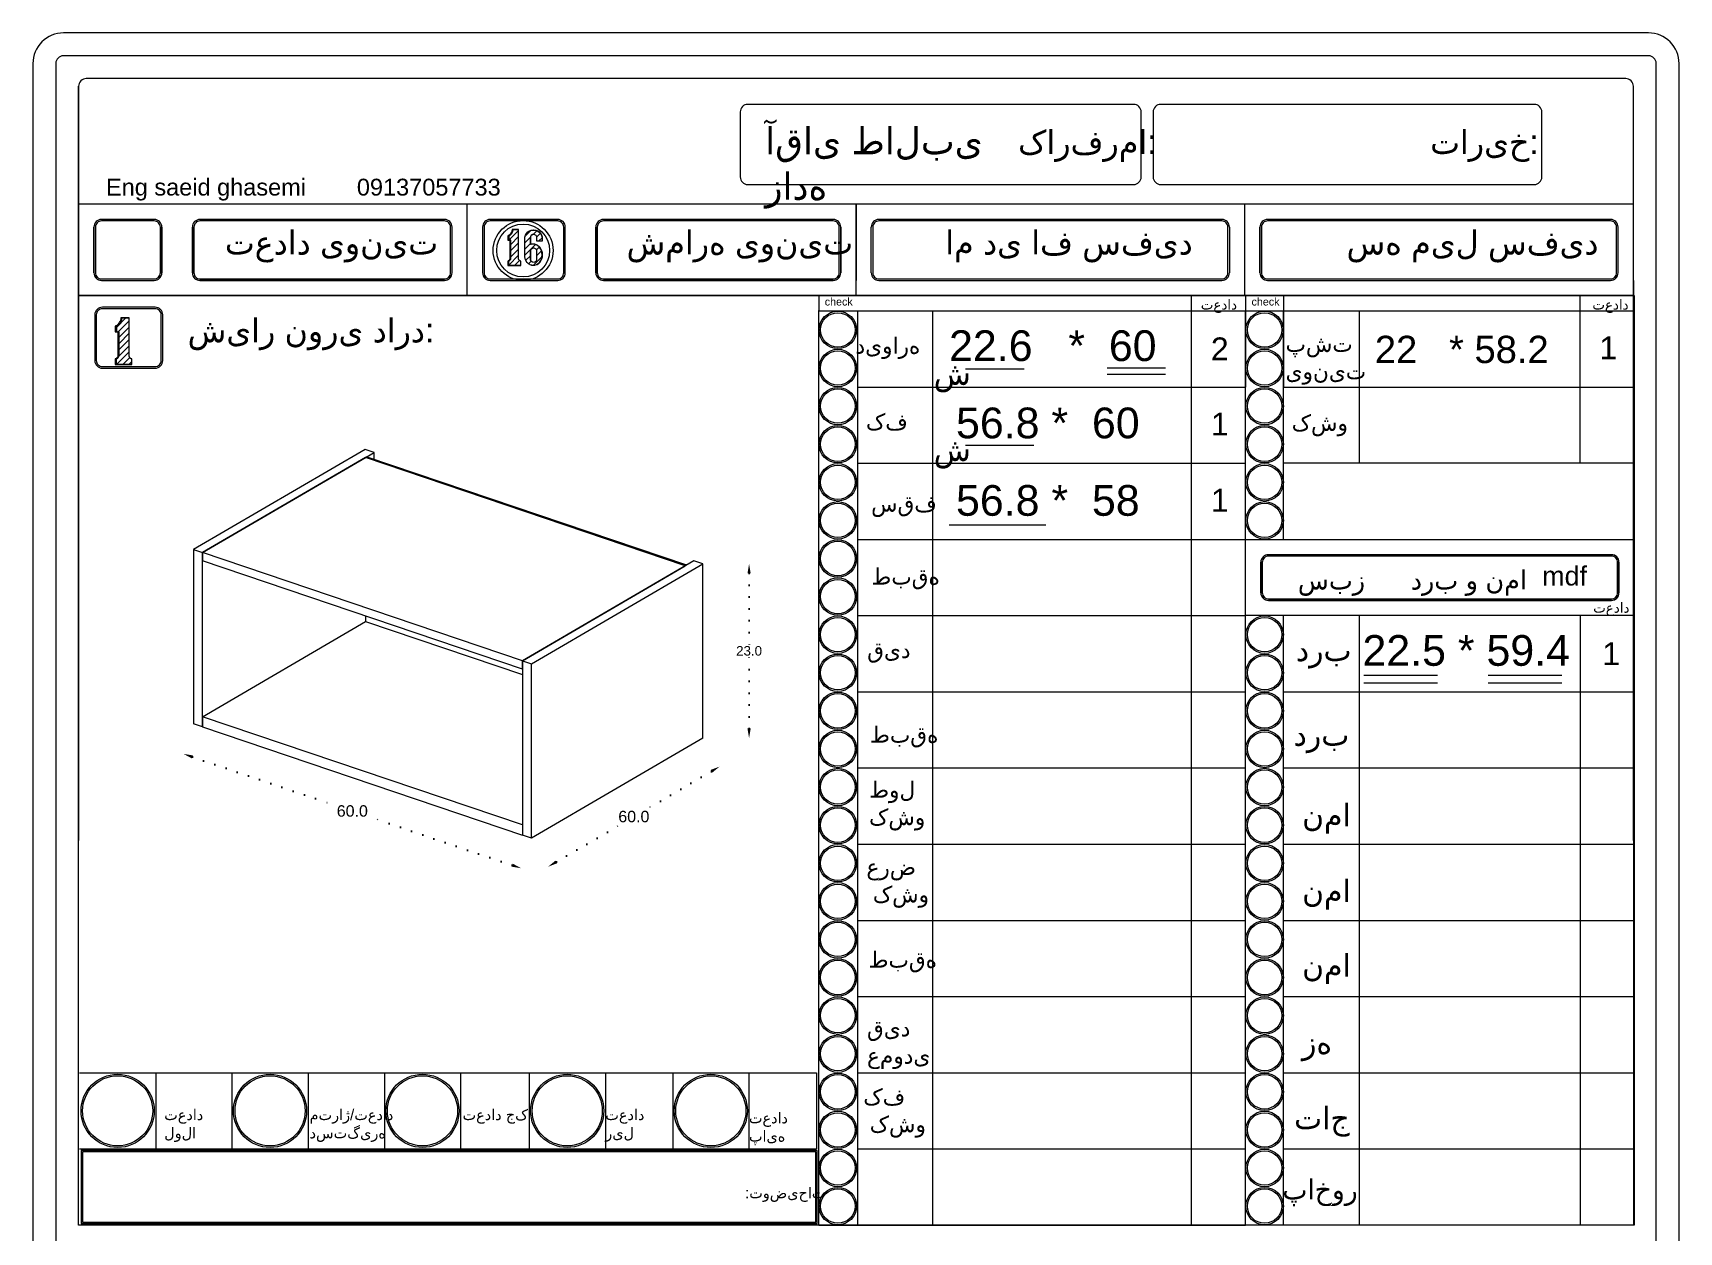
# Model space of a CAD drawing. Header units: inches. Extents: x 104 to 9740, y 936 to 6735.
# Drawn here: x 6531.4 to 6963.4, y 4775.8 to 5090.6 of the extents above; entities that cross this region are included whole.
import ezdxf

# ---------------------------------------------------------------- set-up
doc = ezdxf.new("R2010")
doc.units = ezdxf.units.IN
doc.header["$MEASUREMENT"] = 0
doc.linetypes.add('ACAD_ISO07W100', pattern=[3, 0, -3])
doc.styles.get("Standard").update_dxf_attribs({"font": 'arial.ttf'})
doc.dimstyles.new('Copy of Standard', dxfattribs={"dimtxt": 2.5, "dimasz": 2.5, "dimexe": 0.18, "dimexo": 0.0625, "dimgap": 0.09, "dimtad": 0, "dimtih": 1, "dimtoh": 1, "dimdec": 1, "dimzin": 0, "dimdsep": 46, "dimtxsty": 'Standard', "dimcen": 0.09, "dimse1": 1, "dimse2": 1, "dimadec": 0, "dimazin": 0, "dimtfac": 1, "dimtdec": 1, "dimtix": 1, "dimtofl": 0, "dimtmove": 0, "dimatfit": 3, "dimfxl": 1, "dimtolj": 1, "dimtzin": 0, "dimarcsym": 0})
doc.dimstyles.get("Standard").update_dxf_attribs({"dimtxt": 3, "dimasz": 2.5, "dimexe": 0.18, "dimexo": 0.0625, "dimgap": 0.09, "dimtad": 0, "dimtih": 1, "dimtoh": 1, "dimdec": 1, "dimzin": 0, "dimdsep": 46, "dimtxsty": 'Standard', "dimcen": 0.09, "dimse1": 1, "dimse2": 1, "dimadec": 0, "dimazin": 0, "dimtfac": 1, "dimtdec": 1, "dimtix": 1, "dimtofl": 0, "dimtmove": 0, "dimatfit": 0, "dimfxl": 1, "dimtolj": 1, "dimtzin": 0, "dimarcsym": 0})
pattern_1 = [(45, (5910.5105, 5603.9186), (-0.8148213, 0.8148213), [])]

# ---------------------------------------------------------------- blocks, each defined once
blk = doc.blocks.new('*D816')
at = {"color": 0, "linetype": 'ACAD_ISO07W100', "lineweight": -2, "transparency": 16777216}
for p, q in [((6719.33, 4948.73), (6719.33, 4929.73)), ((6719.33, 4907.99), (6719.33, 4927))]:
    blk.add_line(p, q, dxfattribs=at)
at = {"color": 0, "transparency": 16777216}
for points in [[(6718.91, 4948.73), (6719.75, 4948.73), (6719.33, 4951.23)], [(6718.91, 4907.99), (6719.75, 4907.99), (6719.33, 4905.49)]]:
    blk.add_solid(points, dxfattribs=at)
at = {"layer": 'Defpoints', "color": 0, "transparency": 16777216}
for p in [(6707.22, 4951.23), (6719.33, 4951.23), (6707.22, 4905.49)]:
    blk.add_point(p, dxfattribs=at)
at = {"color": 0, "lineweight": 20, "transparency": 16777216, "insert": (6719.33, 4928.36), "char_height": 2.5, "attachment_point": 5}
blk.add_mtext('\\A1;23.0', dxfattribs=at)
blk = doc.blocks.new('*D817')
at = {"color": 0, "linetype": 'ACAD_ISO07W100', "lineweight": -2, "transparency": 16777216}
for p, q in [((6709.43, 4896.74), (6691.87, 4886.48)), ((6668.75, 4872.97), (6686.31, 4883.23))]:
    blk.add_line(p, q, dxfattribs=at)
at = {"color": 0, "transparency": 16777216}
for points in [[(6709.22, 4897.1), (6709.64, 4896.38), (6711.59, 4898)], [(6668.54, 4873.33), (6668.96, 4872.61), (6666.59, 4871.71)]]:
    blk.add_solid(points, dxfattribs=at)
at = {"layer": 'Defpoints', "color": 0, "transparency": 16777216}
for p in [(6707.22, 4905.49), (6662.21, 4879.2), (6666.59, 4871.71)]:
    blk.add_point(p, dxfattribs=at)
at = {"color": 0, "lineweight": 20, "transparency": 16777216, "insert": (6689.09, 4884.86), "char_height": 3, "attachment_point": 5}
blk.add_mtext('\\A1;60.0', dxfattribs=at)
blk = doc.blocks.new('*D818')
at = {"color": 0, "linetype": 'ACAD_ISO07W100', "lineweight": -2, "transparency": 16777216}
for p, q in [((6573.26, 4900.53), (6611.22, 4887.67)), ((6657.17, 4872.1), (6619.2, 4884.96))]:
    blk.add_line(p, q, dxfattribs=at)
at = {"color": 0, "transparency": 16777216}
for points in [[(6573.39, 4900.92), (6573.12, 4900.13), (6570.89, 4901.33)], [(6657.3, 4872.5), (6657.03, 4871.71), (6659.53, 4871.3)]]:
    blk.add_solid(points, dxfattribs=at)
at = {"layer": 'Defpoints', "color": 0, "transparency": 16777216}
for p in [(6573.56, 4909.23), (6570.89, 4901.33), (6662.21, 4879.2)]:
    blk.add_point(p, dxfattribs=at)
at = {"color": 0, "lineweight": 20, "transparency": 16777216, "insert": (6615.21, 4886.32), "char_height": 3, "attachment_point": 5}
blk.add_mtext('\\A1;60.0', dxfattribs=at)

msp = doc.modelspace()

# ---------------------------------------------------------------- hatches: boundary and pattern name
at = {"lineweight": 20}
h = msp.add_hatch(dxfattribs=at)
h.set_pattern_fill('ANSI31', color=256, scale=9.218651)
h.set_pattern_definition(pattern_1)
h.paths.add_polyline_path([(6659.24, 5030.72), (6659.17, 5030.75), (6659.11, 5030.8), (6659.05, 5030.84), (6658.99, 5030.9), (6658.95, 5030.96), (6658.91, 5031.03), (6658.87, 5031.1), (6658.85, 5031.17), (6658.84, 5031.25), (6658.83, 5031.32), (6658.83, 5038.96), (6657.4, 5038.96), (6657.38, 5038.79), (6657.34, 5038.61), (6657.29, 5038.44), (6657.22, 5038.27), (6657.14, 5038.11), (6657.05, 5037.96), (6656.94, 5037.81), (6656.82, 5037.68), (6656.69, 5037.55), (6656.55, 5037.44), (6656.4, 5037.34), (6656.24, 5037.26), (6656.24, 5036.17), (6656.56, 5036.17), (6656.79, 5036.16), (6656.79, 5031.35), (6656.78, 5031.28), (6656.77, 5031.21), (6656.74, 5031.14), (6656.71, 5031.07), (6656.67, 5031), (6656.62, 5030.95), (6656.57, 5030.89), (6656.51, 5030.84), (6656.45, 5030.8), (6656.38, 5030.77), (6656.32, 5030.74), (6656.24, 5030.72), (6656.24, 5029.62), (6659.39, 5029.62), (6659.39, 5030.68), (6659.31, 5030.7)])
h = msp.add_hatch(dxfattribs=at)
h.set_pattern_fill('ANSI31', color=256, scale=9.218651)
h.set_pattern_definition(pattern_1)
h.paths.add_polyline_path([(6664.29, 5034.32), (6664.15, 5034.48), (6663.99, 5034.63), (6663.81, 5034.76), (6663.62, 5034.87), (6663.42, 5034.96), (6663.22, 5035.03), (6663.01, 5035.09), (6662.79, 5035.12), (6662.57, 5035.13), (6662.42, 5035.12), (6662.23, 5035.09), (6662.02, 5035.03), (6661.93, 5035.02), (6661.93, 5036.91), (6661.96, 5037.11), (6662.03, 5037.3), (6662.16, 5037.46), (6662.32, 5037.58), (6662.5, 5037.66), (6662.6, 5037.69), (6662.8, 5037.72), (6663, 5037.69), (6663.19, 5037.61), (6663.35, 5037.49), (6663.48, 5037.33), (6663.56, 5037.14), (6663.58, 5036.94), (6663.58, 5035.96), (6665.01, 5035.96), (6665.01, 5036.91), (6664.85, 5037.43), (6664.58, 5037.9), (6664.2, 5038.29), (6663.75, 5038.59), (6663.24, 5038.77), (6662.7, 5038.83), (6662.7, 5038.83), (6662.16, 5038.77), (6661.7, 5038.61), (6661.27, 5038.33), (6660.89, 5037.93), (6660.62, 5037.46), (6660.46, 5036.94), (6660.46, 5032.4), (6660.46, 5032.2), (6660.47, 5032.01), (6660.49, 5031.81), (6660.52, 5031.62), (6660.56, 5031.43), (6660.61, 5031.24), (6660.64, 5031.13), (6660.83, 5030.69), (6661.1, 5030.3), (6661.44, 5029.98), (6661.79, 5029.78), (6662.21, 5029.64), (6662.67, 5029.59), (6663.14, 5029.64), (6663.58, 5029.79), (6663.98, 5030.03), (6664.11, 5030.14), (6664.29, 5030.33), (6664.6, 5030.78), (6664.83, 5031.27), (6664.96, 5031.79), (6665.01, 5032.33), (6664.96, 5032.87), (6664.83, 5033.39), (6664.6, 5033.88)])
h.paths.add_polyline_path([(6661.96, 5033.56), (6662.03, 5033.74), (6662.16, 5033.9), (6662.32, 5034.03), (6662.5, 5034.1), (6662.7, 5034.13), (6662.8, 5034.13), (6663, 5034.1), (6663.19, 5034.02), (6663.35, 5033.9), (6663.48, 5033.74), (6663.56, 5033.55), (6663.58, 5033.35), (6663.58, 5031.13), (6663.56, 5030.92), (6663.48, 5030.74), (6663.35, 5030.57), (6663.19, 5030.45), (6663, 5030.37), (6662.8, 5030.34), (6662.6, 5030.37), (6662.5, 5030.41), (6662.41, 5030.45), (6662.32, 5030.49), (6662.16, 5030.61), (6662.03, 5030.77), (6661.96, 5030.96), (6661.93, 5031.16), (6661.93, 5033.36)], flags=16)
h = msp.add_hatch(dxfattribs=at)
h.set_pattern_fill('ANSI31', color=256, scale=9.218651)
h.set_pattern_definition([(45, (5807.4169, 5554.8044), (-0.8148213, 0.8148213), [])])
h.paths.add_polyline_path([(6557.18, 5005.05), (6557.09, 5005.1), (6557.01, 5005.15), (6556.93, 5005.21), (6556.86, 5005.28), (6556.8, 5005.36), (6556.75, 5005.45), (6556.71, 5005.54), (6556.68, 5005.64), (6556.66, 5005.74), (6556.65, 5005.84), (6556.65, 5015.76), (6554.79, 5015.76), (6554.76, 5015.53), (6554.72, 5015.3), (6554.65, 5015.08), (6554.56, 5014.86), (6554.46, 5014.65), (6554.34, 5014.45), (6554.2, 5014.27), (6554.04, 5014.09), (6553.87, 5013.93), (6553.69, 5013.78), (6553.49, 5013.66), (6553.29, 5013.54), (6553.29, 5012.14), (6553.7, 5012.14), (6554, 5012.12), (6554, 5005.88), (6553.99, 5005.78), (6553.97, 5005.68), (6553.94, 5005.59), (6553.89, 5005.51), (6553.84, 5005.42), (6553.78, 5005.35), (6553.71, 5005.28), (6553.64, 5005.21), (6553.56, 5005.16), (6553.47, 5005.11), (6553.38, 5005.08), (6553.29, 5005.05), (6553.29, 5003.62), (6557.38, 5003.62), (6557.38, 5005), (6557.28, 5005.02)])

# ---------------------------------------------------------------- linework, layer by layer
for p, q in [((6543.39, 4777.62), (6543.39, 5076.58)), ((6951.39, 5045.62), (6543.39, 5045.62)), ((6543.39, 4866.63), (6543.39, 5045.62)), ((6563.23, 5041.62), (6549.39, 5041.62)), ((6639.39, 5041.62), (6575.23, 5041.62)), ((6645.39, 5021.62), (6645.39, 5045.62)), ((6669.1, 5041.62), (6651.39, 5041.62)), ((6741.39, 5041.62), (6681.1, 5041.62)), ((6747.39, 5021.62), (6747.39, 5045.62)), ((6747.39, 5045.62), (6747.39, 5025.62)), ((6843.39, 5041.62), (6753.39, 5041.62)), ((6849.39, 5021.62), (6849.39, 5045.62)), ((6945.39, 5041.62), (6855.39, 5041.62)), ((6547.39, 5027.62), (6547.39, 5039.62)), ((6565.23, 5039.62), (6565.23, 5027.62)), ((6573.23, 5027.62), (6573.23, 5039.62)), ((6641.39, 5027.62), (6641.39, 5039.62)), ((6649.39, 5039.62), (6649.39, 5027.62)), ((6656.24, 5037.26), (6656.24, 5036.17)), ((6662.6, 5037.69), (6662.8, 5037.72)), ((6671.1, 5027.62), (6671.1, 5039.62)), ((6679.1, 5027.62), (6679.1, 5039.62)), ((6743.39, 5039.62), (6743.39, 5027.62)), ((6751.39, 5027.62), (6751.39, 5039.62)), ((6845.39, 5039.62), (6845.39, 5027.62)), ((6853.39, 5027.62), (6853.39, 5039.62)), ((6947.39, 5027.62), (6947.39, 5039.62)), ((6656.24, 5029.62), (6659.39, 5029.62)), ((6549.39, 5025.62), (6563.23, 5025.62)), ((6639.39, 5025.62), (6575.23, 5025.62)), ((6651.39, 5025.62), (6669.1, 5025.62)), ((6741.39, 5025.62), (6681.1, 5025.62)), ((6753.39, 5025.62), (6843.39, 5025.62)), ((6855.39, 5025.62), (6945.39, 5025.62)), ((6951.39, 5025.62), (6951.39, 4777.62)), ((6951.39, 5021.62), (6543.39, 5021.62)), ((6737.62, 5021.62), (6737.62, 5017.62)), ((6835.44, 4777.62), (6835.44, 5021.62)), ((6849.62, 5021.62), (6849.62, 4997.62)), ((6859.62, 5021.62), (6859.62, 4997.62)), ((6937.4, 4977.62), (6937.4, 5021.62)), ((6737.62, 5017.62), (6951.62, 5017.62)), ((6737.67, 4777.75), (6737.67, 5017.75)), ((6747.88, 4777.62), (6747.88, 5017.62)), ((6767.43, 5017.62), (6767.43, 4777.62)), ((6849.62, 4861.62), (6849.62, 5017.62)), ((6849.62, 4777.62), (6849.62, 5017.62)), ((6859.62, 4977.62), (6859.62, 5017.62)), ((6859.62, 4957.62), (6859.62, 5017.62)), ((6859.62, 4957.62), (6859.62, 5017.62)), ((6859.62, 5017.62), (6859.62, 4997.62)), ((6879.43, 5017.62), (6879.43, 4977.62)), ((6553.29, 5013.54), (6553.29, 5012.14)), ((6553.29, 5003.62), (6557.38, 5003.62)), ((6813.3, 5002.65), (6828.63, 5002.65)), ((6776.16, 5002.36), (6791.48, 5002.36)), ((6813.3, 5001.03), (6828.63, 5001.03)), ((6747.88, 4997.62), (6849.62, 4997.62)), ((6859.62, 4997.62), (6951.62, 4997.62)), ((6776.16, 4982.36), (6794.04, 4982.36)), ((6747.88, 4977.62), (6849.62, 4977.62)), ((6951.62, 4977.62), (6859.62, 4977.62)), ((6771.81, 4961.48), (6797.23, 4961.48)), ((6747.88, 4957.62), (6951.62, 4957.62)), ((6853.62, 4943.62), (6853.62, 4951.62)), ((6945.62, 4953.62), (6855.62, 4953.62)), ((6947.62, 4951.62), (6947.62, 4943.62)), ((6945.62, 4941.62), (6855.62, 4941.62)), ((6747.88, 4937.62), (6849.62, 4937.62)), ((6951.62, 4937.62), (6849.62, 4937.62)), ((6859.62, 4777.62), (6859.62, 4937.62)), ((6879.43, 4937.62), (6879.43, 4837.62)), ((6937.4, 4937.62), (6937.4, 4777.62)), ((6880.69, 4922.01), (6900.03, 4922.01)), ((6913.32, 4922.01), (6932.66, 4922.01)), ((6747.88, 4917.62), (6849.62, 4917.62)), ((6747.88, 4917.62), (6767.43, 4917.62)), ((6859.62, 4917.62), (6951.62, 4917.62)), ((6879.43, 4917.62), (6879.43, 4817.62)), ((6880.69, 4919.99), (6900.03, 4919.99)), ((6913.32, 4919.99), (6932.66, 4919.99)), ((6747.88, 4897.62), (6767.43, 4897.62)), ((6747.88, 4897.62), (6849.62, 4897.62)), ((6859.62, 4897.62), (6951.62, 4897.62)), ((6879.43, 4897.62), (6879.43, 4797.62)), ((6747.88, 4877.62), (6849.62, 4877.62)), ((6859.62, 4877.62), (6951.62, 4877.62)), ((6879.43, 4877.62), (6879.43, 4777.62)), ((6747.88, 4857.62), (6849.62, 4857.62)), ((6835.44, 4857.62), (6849.62, 4857.62)), ((6859.62, 4857.62), (6951.62, 4857.62)), ((6747.88, 4837.62), (6849.62, 4837.62)), ((6859.62, 4837.62), (6951.62, 4837.62)), ((6543.62, 4817.62), (6737, 4817.62)), ((6563.62, 4817.62), (6563.62, 4797.62)), ((6583.62, 4817.62), (6583.62, 4797.62)), ((6603.62, 4817.62), (6603.62, 4797.62)), ((6623.62, 4817.62), (6623.62, 4797.62)), ((6643.62, 4817.62), (6643.62, 4797.62)), ((6661.61, 4817.62), (6661.61, 4797.62)), ((6681.61, 4817.62), (6681.61, 4797.62)), ((6699.29, 4817.62), (6699.29, 4797.62)), ((6719.29, 4817.62), (6719.29, 4797.62)), ((6737, 4817.62), (6737, 4797.62)), ((6747.88, 4817.62), (6849.62, 4817.62)), ((6859.62, 4817.62), (6951.62, 4817.62)), ((6543.62, 4797.62), (6737, 4797.62)), ((6747.88, 4797.62), (6849.62, 4797.62)), ((6859.62, 4797.62), (6951.62, 4797.62)), ((6737.62, 4777.62), (6849.62, 4777.62))]:
    msp.add_line(p, q, dxfattribs=at)
at = {"linetype": 'Continuous', "lineweight": 20, "extrusion": (4.44089e-16, 0.895621, 0.444817)}
for p, q in [((6618.57, 4981.26), (6573.56, 4954.97)), ((6620.93, 4980.46), (6618.57, 4981.26)), ((6575.93, 4954.17), (6620.93, 4980.46)), ((6618.68, 4979.15), (6575.93, 4954.17)), ((6619.02, 4979.34), (6618.68, 4979.15)), ((6702.6, 4950.72), (6618.68, 4979.15)), ((6702.6, 4950.72), (6618.68, 4979.15)), ((6619.02, 4979.34), (6702.94, 4950.92)), ((6620.93, 4978.69), (6620.93, 4980.46)), ((6573.56, 4954.97), (6575.93, 4954.17)), ((6573.56, 4954.97), (6573.56, 4909.23)), ((6575.93, 4908.43), (6575.93, 4954.17)), ((6575.93, 4954.17), (6575.93, 4952.02)), ((6659.85, 4925.74), (6575.93, 4954.17)), ((6659.85, 4923.59), (6575.93, 4952.02)), ((6704.85, 4952.03), (6659.85, 4925.74)), ((6662.21, 4924.94), (6707.22, 4951.23)), ((6702.94, 4950.92), (6702.6, 4950.72)), ((6707.22, 4951.23), (6704.85, 4952.03)), ((6707.22, 4905.49), (6707.22, 4951.23)), ((6659.85, 4925.74), (6702.6, 4950.72)), ((6575.93, 4911.09), (6618.68, 4936.07)), ((6618.68, 4937.54), (6618.68, 4936.07)), ((6618.68, 4936.07), (6659.85, 4922.12)), ((6659.85, 4925.74), (6662.21, 4924.94)), ((6659.85, 4925.74), (6659.85, 4880.01)), ((6659.85, 4923.59), (6659.85, 4925.74)), ((6662.21, 4879.2), (6662.21, 4924.94)), ((6575.93, 4908.43), (6573.56, 4909.23)), ((6659.85, 4882.67), (6575.93, 4911.09)), ((6575.93, 4911.09), (6575.93, 4908.43)), ((6575.93, 4908.43), (6659.85, 4880.01)), ((6707.22, 4905.49), (6662.21, 4879.2)), ((6659.85, 4882.67), (6659.85, 4880.01)), ((6662.21, 4879.2), (6659.85, 4880.01))]:
    msp.add_line(p, q, dxfattribs=at)
at = {"lineweight": 20}
for points in [[(6539.39, 4484.58), (6955.39, 4484.58, 0.414214), (6963.39, 4492.58), (6963.39, 5082.58, 0.414214), (6955.39, 5090.58), (6539.39, 5090.58, 0.414214), (6531.39, 5082.58), (6531.39, 4492.58, 0.414214)], [(6539.39, 4490.58), (6955.39, 4490.58, 0.414214), (6957.39, 4492.58), (6957.39, 5082.58, 0.414214), (6955.39, 5084.58), (6539.39, 5084.58, 0.414214), (6537.39, 5082.58), (6537.39, 4492.58, 0.414214)], [(6822.24, 5069.83, 0.414214), (6820.24, 5071.83), (6719, 5071.83, 0.414214), (6717, 5069.83), (6717, 5052.79, 0.414214), (6719, 5050.79), (6820.24, 5050.79, 0.414214), (6822.24, 5052.79)], [(6827.37, 5050.79), (6925.37, 5050.79, 0.414214), (6927.37, 5052.79), (6927.37, 5069.83, 0.414214), (6925.37, 5071.83), (6827.37, 5071.83, 0.414214), (6825.37, 5069.83), (6825.37, 5052.79, 0.414214)], [(6927.37, 5069.83, 0.414214), (6925.37, 5071.83), (6827.37, 5071.83, 0.414214), (6825.37, 5069.83), (6825.37, 5052.79, 0.414214), (6827.37, 5050.79), (6925.37, 5050.79, 0.414214), (6927.37, 5052.79)], [(6565.23, 5039.62, 0.414214), (6563.23, 5041.62), (6549.39, 5041.62, 0.414214), (6547.39, 5039.62), (6547.39, 5027.62, 0.414214), (6549.39, 5025.62), (6563.23, 5025.62, 0.414214), (6565.23, 5027.62)], [(6641.39, 5039.62, 0.414214), (6639.39, 5041.62), (6575.23, 5041.62, 0.414214), (6573.23, 5039.62), (6573.23, 5027.62, 0.414214), (6575.23, 5025.62), (6639.39, 5025.62, 0.414214), (6641.39, 5027.62)], [(6671.1, 5039.62, 0.414214), (6669.1, 5041.62), (6651.39, 5041.62, 0.414214), (6649.39, 5039.62), (6649.39, 5027.62, 0.414214), (6651.39, 5025.62), (6669.1, 5025.62, 0.414214), (6671.1, 5027.62)], [(6743.39, 5039.62, 0.414214), (6741.39, 5041.62), (6681.1, 5041.62, 0.414214), (6679.1, 5039.62), (6679.1, 5027.62, 0.414214), (6681.1, 5025.62), (6741.39, 5025.62, 0.414214), (6743.39, 5027.62)], [(6947.39, 5039.62, 0.414214), (6945.39, 5041.62), (6855.39, 5041.62, 0.414214), (6853.39, 5039.62), (6853.39, 5027.62, 0.414214), (6855.39, 5025.62), (6945.39, 5025.62, 0.414214), (6947.39, 5027.62)], [(6564.83, 5039.62, 0.414214), (6563.23, 5041.22), (6549.39, 5041.22, 0.414214), (6547.79, 5039.62), (6547.79, 5027.62, 0.414214), (6549.39, 5026.02), (6563.23, 5026.02, 0.414214), (6564.83, 5027.62)], [(6640.99, 5039.62, 0.414214), (6639.39, 5041.22), (6575.23, 5041.22, 0.414214), (6573.63, 5039.62), (6573.63, 5027.62, 0.414214), (6575.23, 5026.02), (6639.39, 5026.02, 0.414214), (6640.99, 5027.62)], [(6670.7, 5039.62, 0.414214), (6669.1, 5041.22), (6651.39, 5041.22, 0.414214), (6649.79, 5039.62), (6649.79, 5027.62, 0.414214), (6651.39, 5026.02), (6669.1, 5026.02, 0.414214), (6670.7, 5027.62)], [(6742.99, 5039.62, 0.414214), (6741.39, 5041.22), (6681.1, 5041.22, 0.414214), (6679.5, 5039.62), (6679.5, 5027.62, 0.414214), (6681.1, 5026.02), (6741.39, 5026.02, 0.414214), (6742.99, 5027.62)], [(6844.99, 5039.62, 0.414214), (6843.39, 5041.22), (6753.39, 5041.22, 0.414214), (6751.79, 5039.62), (6751.79, 5027.62, 0.414214), (6753.39, 5026.02), (6843.39, 5026.02, 0.414214), (6844.99, 5027.62)], [(6946.99, 5039.62, 0.414214), (6945.39, 5041.22), (6855.39, 5041.22, 0.414214), (6853.79, 5039.62), (6853.79, 5027.62, 0.414214), (6855.39, 5026.02), (6945.39, 5026.02, 0.414214), (6946.99, 5027.62)], [(6565.46, 5016.58, 0.414214), (6563.46, 5018.58), (6549.62, 5018.58, 0.414214), (6547.62, 5016.58), (6547.62, 5004.58, 0.414214), (6549.62, 5002.58), (6563.46, 5002.58, 0.414214), (6565.46, 5004.58)], [(6565.46, 5016.58, 0.414214), (6563.46, 5018.58), (6549.62, 5018.58, 0.414214), (6547.62, 5016.58), (6547.62, 5004.58, 0.414214), (6549.62, 5002.58), (6563.46, 5002.58, 0.414214), (6565.46, 5004.58)], [(6565.06, 5016.58, 0.414214), (6563.46, 5018.18), (6549.62, 5018.18, 0.414214), (6548.02, 5016.58), (6548.02, 5004.58, 0.414214), (6549.62, 5002.98), (6563.46, 5002.98, 0.414214), (6565.06, 5004.58)], [(6565.06, 5016.58, 0.414214), (6563.46, 5018.18), (6549.62, 5018.18, 0.414214), (6548.02, 5016.58), (6548.02, 5004.58, 0.414214), (6549.62, 5002.98), (6563.46, 5002.98, 0.414214), (6565.06, 5004.58)], [(6947.62, 4951.62, 0.414214), (6945.62, 4953.62), (6855.62, 4953.62, 0.414214), (6853.62, 4951.62), (6853.62, 4943.62, 0.414214), (6855.62, 4941.62), (6945.62, 4941.62, 0.414214), (6947.62, 4943.62)], [(6947.22, 4951.62, 0.414214), (6945.62, 4953.22), (6855.62, 4953.22, 0.414214), (6854.02, 4951.62), (6854.02, 4943.62, 0.414214), (6855.62, 4942.02), (6945.62, 4942.02, 0.414214), (6947.22, 4943.62)]]:
    msp.add_lwpolyline(points, format="xyb", close=True, dxfattribs=at)
for points in [[(6951.39, 4878.56), (6951.39, 5076.58, 0.414214), (6949.39, 5078.58), (6545.39, 5078.58, 0.414214), (6543.39, 5076.58), (6543.39, 4878.56)], [(6822.24, 5069.83, 0.414214), (6820.24, 5071.83), (6719, 5071.83, 0.414214), (6717, 5069.83), (6717, 5052.79, 0.414214), (6719, 5050.79), (6820.24, 5050.79, 0.414214), (6822.24, 5052.79), (6822.24, 5069.83)]]:
    msp.add_lwpolyline(points, format="xyb", dxfattribs=at)
for points in [[(6656, 5029.57), (6659.39, 5029.57), (6659.39, 5029.62), (6659.39, 5030.68), (6659.31, 5030.7), (6659.24, 5030.72), (6659.17, 5030.75), (6659.11, 5030.8), (6659.05, 5030.84), (6658.99, 5030.9), (6658.95, 5030.96), (6658.91, 5031.03), (6658.87, 5031.1), (6658.85, 5031.17), (6658.84, 5031.25), (6658.83, 5031.32), (6658.83, 5038.96), (6658.83, 5039.01), (6657.17, 5039.01), (6657.15, 5038.83), (6657.11, 5038.65), (6657.06, 5038.48), (6656.99, 5038.31), (6656.91, 5038.15), (6656.81, 5037.99), (6656.71, 5037.85), (6656.59, 5037.71), (6656.45, 5037.58), (6656.31, 5037.47), (6656.16, 5037.37), (6656, 5037.28), (6656, 5036.17), (6656.24, 5036.17), (6656.56, 5036.17), (6656.56, 5031.32), (6656.55, 5031.25), (6656.53, 5031.17), (6656.5, 5031.1), (6656.47, 5031.04), (6656.43, 5030.97), (6656.38, 5030.91), (6656.33, 5030.86), (6656.27, 5030.81), (6656.21, 5030.77), (6656.14, 5030.73), (6656.07, 5030.7), (6656, 5030.68), (6656, 5029.57), (6656.24, 5029.62), (6656.24, 5030.72), (6656.32, 5030.74), (6656.38, 5030.77), (6656.45, 5030.8), (6656.51, 5030.84), (6656.57, 5030.89), (6656.62, 5030.95), (6656.67, 5031), (6656.71, 5031.07), (6656.74, 5031.14), (6656.77, 5031.21), (6656.78, 5031.28), (6656.79, 5031.35), (6656.79, 5036.16), (6656.56, 5036.17)], [(6656, 5037.28), (6656.24, 5037.26), (6656.4, 5037.34), (6656.55, 5037.44), (6656.69, 5037.55), (6656.82, 5037.68), (6656.94, 5037.81), (6657.05, 5037.96), (6657.14, 5038.11), (6657.22, 5038.27), (6657.29, 5038.44), (6657.34, 5038.61), (6657.38, 5038.79), (6657.4, 5038.96)], [(6657.17, 5039.01), (6657.4, 5038.96), (6658.83, 5038.96)], [(6660.56, 5031.43), (6660.52, 5031.62), (6660.49, 5031.81), (6660.47, 5032.01), (6660.46, 5032.2), (6660.46, 5032.4), (6660.46, 5036.94), (6660.62, 5037.46), (6660.89, 5037.93), (6661.27, 5038.33), (6661.7, 5038.61), (6661.73, 5038.63), (6662.25, 5038.82), (6662.79, 5038.88), (6662.8, 5038.88), (6663.34, 5038.82), (6663.85, 5038.63), (6664.31, 5038.33)], [(6661.7, 5038.61), (6662.16, 5038.77), (6662.7, 5038.83), (6662.7, 5038.83), (6663.24, 5038.77), (6663.75, 5038.59), (6664.2, 5038.29), (6664.58, 5037.9), (6664.85, 5037.43), (6665.01, 5036.91), (6665.01, 5035.96)], [(6662.8, 5037.72), (6663, 5037.69), (6663.19, 5037.61), (6663.35, 5037.49), (6663.48, 5037.33), (6663.56, 5037.14), (6663.58, 5036.94), (6663.58, 5035.96), (6665.01, 5035.96), (6665.13, 5035.96), (6665.13, 5036.94), (6664.97, 5037.46), (6664.69, 5037.93), (6664.31, 5038.33)], [(6661.79, 5029.78), (6662.21, 5029.64), (6662.67, 5029.59), (6663.14, 5029.64), (6663.58, 5029.79), (6663.98, 5030.03), (6664.11, 5030.14), (6664.29, 5030.33), (6664.6, 5030.78), (6664.83, 5031.27), (6664.96, 5031.79), (6665.01, 5032.33), (6664.96, 5032.87), (6664.83, 5033.39), (6664.6, 5033.88), (6664.29, 5034.32), (6664.15, 5034.48), (6663.99, 5034.63), (6663.81, 5034.76), (6663.62, 5034.87), (6663.42, 5034.96), (6663.22, 5035.03), (6663.01, 5035.09), (6662.79, 5035.12), (6662.57, 5035.13), (6662.42, 5035.12)], [(6662.02, 5035.03), (6661.93, 5035.02), (6661.93, 5036.91)], [(6664.22, 5030.1), (6664.41, 5030.29), (6664.72, 5030.74), (6664.94, 5031.24), (6665.08, 5031.76), (6665.13, 5032.31), (6665.08, 5032.85), (6664.94, 5033.38), (6664.72, 5033.87), (6664.41, 5034.32), (6664.26, 5034.49), (6664.1, 5034.63), (6663.92, 5034.76), (6663.73, 5034.88), (6663.53, 5034.97), (6663.32, 5035.04), (6663.11, 5035.09), (6662.89, 5035.12), (6662.67, 5035.13), (6662.45, 5035.12), (6662.42, 5035.12), (6662.23, 5035.09), (6662.02, 5035.03), (6662.02, 5036.94)], [(6662.41, 5030.45), (6662.25, 5030.57), (6662.12, 5030.74), (6662.05, 5030.92), (6662.02, 5031.13), (6662.02, 5033.35), (6662.05, 5033.55), (6662.12, 5033.74), (6662.25, 5033.9), (6662.41, 5034.02), (6662.6, 5034.1), (6662.8, 5034.13)], [(6664.22, 5030.1), (6664.09, 5029.98), (6663.69, 5029.74), (6663.24, 5029.6), (6662.77, 5029.55), (6662.3, 5029.6), (6661.85, 5029.74), (6661.79, 5029.78), (6661.44, 5029.98), (6661.1, 5030.3), (6660.83, 5030.69), (6660.64, 5031.13), (6660.61, 5031.24), (6660.56, 5031.43)], [(6552.97, 5003.56), (6557.38, 5003.56), (6557.38, 5003.62), (6557.38, 5005), (6557.28, 5005.02), (6557.18, 5005.05), (6557.09, 5005.1), (6557.01, 5005.15), (6556.93, 5005.21), (6556.86, 5005.28), (6556.8, 5005.36), (6556.75, 5005.45), (6556.71, 5005.54), (6556.68, 5005.64), (6556.66, 5005.74), (6556.65, 5005.84), (6556.65, 5015.76), (6556.65, 5015.82), (6554.49, 5015.82), (6554.46, 5015.59), (6554.42, 5015.35), (6554.35, 5015.13), (6554.26, 5014.91), (6554.15, 5014.7), (6554.03, 5014.5), (6553.89, 5014.31), (6553.73, 5014.13), (6553.56, 5013.97), (6553.38, 5013.82), (6553.18, 5013.69), (6552.97, 5013.58), (6552.97, 5012.14), (6553.29, 5012.14), (6553.7, 5012.14), (6553.7, 5005.84), (6553.68, 5005.74), (6553.66, 5005.64), (6553.63, 5005.55), (6553.58, 5005.46), (6553.53, 5005.38), (6553.47, 5005.3), (6553.4, 5005.23), (6553.33, 5005.17), (6553.25, 5005.11), (6553.16, 5005.07), (6553.07, 5005.03), (6552.97, 5005), (6552.97, 5003.56), (6553.29, 5003.62), (6553.29, 5005.05), (6553.38, 5005.08), (6553.47, 5005.11), (6553.56, 5005.16), (6553.64, 5005.21), (6553.71, 5005.28), (6553.78, 5005.35), (6553.84, 5005.42), (6553.89, 5005.51), (6553.94, 5005.59), (6553.97, 5005.68), (6553.99, 5005.78), (6554, 5005.88), (6554, 5012.12), (6553.7, 5012.14)], [(6552.97, 5013.58), (6553.29, 5013.54), (6553.49, 5013.66), (6553.69, 5013.78), (6553.87, 5013.93), (6554.04, 5014.09), (6554.2, 5014.27), (6554.34, 5014.45), (6554.46, 5014.65), (6554.56, 5014.86), (6554.65, 5015.08), (6554.72, 5015.3), (6554.76, 5015.53), (6554.79, 5015.76)], [(6554.49, 5015.82), (6554.79, 5015.76), (6556.65, 5015.76)]]:
    msp.add_lwpolyline(points, dxfattribs=at)
for points in [[(6662.02, 5036.94), (6662.05, 5037.14), (6662.12, 5037.33), (6662.25, 5037.49), (6662.41, 5037.61), (6662.6, 5037.69), (6662.5, 5037.66), (6662.32, 5037.58), (6662.16, 5037.46), (6662.03, 5037.3), (6661.96, 5037.11), (6661.93, 5036.91)], [(6663.35, 5030.57), (6663.19, 5030.45), (6663, 5030.37), (6662.8, 5030.34), (6662.6, 5030.37), (6662.5, 5030.41), (6662.41, 5030.45), (6662.32, 5030.49), (6662.16, 5030.61), (6662.03, 5030.77), (6661.96, 5030.96), (6661.93, 5031.16), (6661.93, 5033.36), (6661.96, 5033.56), (6662.03, 5033.74), (6662.16, 5033.9), (6662.32, 5034.03), (6662.5, 5034.1), (6662.7, 5034.13), (6662.8, 5034.13), (6663, 5034.1), (6663.19, 5034.02), (6663.35, 5033.9), (6663.48, 5033.74), (6663.56, 5033.55), (6663.58, 5033.35), (6663.58, 5031.13), (6663.56, 5030.92), (6663.48, 5030.74)], [(6737.62, 4777.62), (6543.39, 4777.62), (6543.39, 5021.62), (6951.62, 5021.62), (6951.62, 4777.62)], [(6737.22, 4797.22), (6544.02, 4797.22), (6544.02, 4778.02), (6737.22, 4778.02)], [(6736.82, 4796.82), (6544.42, 4796.82), (6544.42, 4778.42), (6736.82, 4778.42)]]:
    msp.add_lwpolyline(points, close=True, dxfattribs=at)
for centre, radius in [((6660.03, 5033.47), 7.86), ((6660.03, 5033.47), 6.94), ((6742.62, 5012.62), 4.92), ((6742.62, 5012.62), 4.52), ((6854.62, 5012.62), 4.92), ((6854.62, 5012.62), 4.52), ((6742.62, 5002.62), 4.92), ((6742.62, 5002.62), 4.52), ((6854.62, 5002.62), 4.92), ((6854.62, 5002.62), 4.52), ((6742.62, 4992.62), 4.92), ((6742.62, 4992.62), 4.52), ((6854.62, 4992.62), 4.92), ((6854.62, 4992.62), 4.52), ((6742.62, 4982.62), 4.92), ((6742.62, 4982.62), 4.52), ((6854.62, 4982.62), 4.92), ((6854.62, 4982.62), 4.52), ((6742.62, 4972.62), 4.92), ((6742.62, 4972.62), 4.52), ((6854.62, 4972.62), 4.92), ((6854.62, 4972.62), 4.52), ((6742.62, 4962.62), 4.92), ((6742.62, 4962.62), 4.52), ((6854.62, 4962.62), 4.92), ((6854.62, 4962.62), 4.52), ((6742.62, 4952.62), 4.92), ((6742.62, 4952.62), 4.52), ((6742.62, 4942.62), 4.92), ((6742.62, 4942.62), 4.52), ((6742.62, 4932.62), 4.92), ((6742.62, 4932.62), 4.52), ((6854.62, 4932.62), 4.92), ((6854.62, 4932.62), 4.52), ((6742.62, 4922.62), 4.92), ((6742.62, 4922.62), 4.52), ((6854.62, 4922.62), 4.92), ((6854.62, 4922.62), 4.52), ((6742.62, 4912.62), 4.92), ((6742.62, 4912.62), 4.52), ((6854.62, 4912.62), 4.92), ((6854.62, 4912.62), 4.52), ((6742.62, 4902.62), 4.92), ((6854.62, 4902.62), 4.92), ((6742.62, 4902.62), 4.52), ((6854.62, 4902.62), 4.52), ((6742.62, 4892.62), 4.92), ((6742.62, 4892.62), 4.52), ((6854.62, 4892.62), 4.92), ((6854.62, 4892.62), 4.52), ((6742.62, 4882.62), 4.92), ((6742.62, 4882.62), 4.52), ((6854.62, 4882.62), 4.92), ((6854.62, 4882.62), 4.52), ((6742.62, 4872.62), 4.92), ((6854.62, 4872.62), 4.92), ((6742.62, 4872.62), 4.52), ((6854.62, 4872.62), 4.52), ((6742.62, 4862.62), 4.92), ((6742.62, 4862.62), 4.52), ((6854.62, 4862.62), 4.92), ((6854.62, 4862.62), 4.52), ((6742.62, 4852.62), 4.92), ((6742.62, 4852.62), 4.52), ((6854.62, 4852.62), 4.92), ((6854.62, 4852.62), 4.52), ((6742.62, 4842.62), 4.92), ((6742.62, 4842.62), 4.52), ((6854.62, 4842.62), 4.92), ((6854.62, 4842.62), 4.52), ((6742.62, 4832.62), 4.92), ((6742.62, 4832.62), 4.52), ((6854.62, 4832.62), 4.92), ((6854.62, 4832.62), 4.52), ((6742.62, 4822.62), 4.92), ((6742.62, 4822.62), 4.52), ((6854.62, 4822.62), 4.92), ((6854.62, 4822.62), 4.52), ((6553.62, 4807.62), 9.6), ((6553.62, 4807.62), 9.2), ((6593.62, 4807.62), 9.6), ((6593.62, 4807.62), 9.2), ((6633.62, 4807.62), 9.6), ((6633.62, 4807.62), 9.2), ((6671.61, 4807.62), 9.6), ((6671.61, 4807.62), 9.2), ((6709.29, 4807.62), 9.6), ((6709.29, 4807.62), 9.2), ((6742.62, 4812.62), 4.92), ((6742.62, 4812.62), 4.52), ((6854.62, 4812.62), 4.92), ((6854.62, 4812.62), 4.52), ((6742.62, 4802.62), 4.92), ((6742.62, 4802.62), 4.52), ((6854.62, 4802.62), 4.92), ((6854.62, 4802.62), 4.52), ((6742.62, 4792.62), 4.92), ((6742.62, 4792.62), 4.52), ((6854.62, 4792.62), 4.92), ((6854.62, 4792.62), 4.52), ((6742.62, 4782.62), 4.92), ((6742.62, 4782.62), 4.52), ((6854.62, 4782.62), 4.92), ((6854.62, 4782.62), 4.52)]:
    msp.add_circle(centre, radius, dxfattribs=at)
for centre, start, end in [((6549.39, 5039.62), 90, 180), ((6563.23, 5039.62), 0, 90), ((6575.23, 5039.62), 90, 180), ((6639.39, 5039.62), 0, 90), ((6651.39, 5039.62), 90, 180), ((6669.1, 5039.62), 0, 90), ((6681.1, 5039.62), 90, 180), ((6741.39, 5039.62), 0, 90), ((6753.39, 5039.62), 90, 180), ((6843.39, 5039.62), 0, 90), ((6855.39, 5039.62), 90, 180), ((6945.39, 5039.62), 0, 90), ((6549.39, 5027.62), 180, 270), ((6563.23, 5027.62), 270, 0), ((6575.23, 5027.62), 180, 270), ((6639.39, 5027.62), 270, 0), ((6651.39, 5027.62), 180, 270), ((6669.1, 5027.62), 270, 0), ((6681.1, 5027.62), 180, 270), ((6741.39, 5027.62), 270, 0), ((6753.39, 5027.62), 180, 270), ((6843.39, 5027.62), 270, 0), ((6855.39, 5027.62), 180, 270), ((6945.39, 5027.62), 270, 0), ((6855.62, 4951.62), 90, 180), ((6945.62, 4951.62), 0, 90), ((6855.62, 4943.62), 180, 270), ((6945.62, 4943.62), 270, 0)]:
    msp.add_arc(centre, 2, start, end, dxfattribs=at)

# ---------------------------------------------------------------- texts
at = {"lineweight": 20, "attachment_point": 1}
for s, width, gutter_width, heights, insert, char_height in [('{\\fArial|b0|i0|c178|p34;آقای طالبی زاده}', 61.9241, 323.85, [0], (6723.56, 5065.86), 7.1441), ('{\\fArial|b0|i0|c178|p34;کارفرما:}', 0.2338, 164.79, [0], (6789.93, 5065.12), 6.3113), ('تاریخ:', 0.2338, 164.79, [0], (6898.06, 5065.12), 6.311), ('{\\fArial|b0|i0|c178|p34;Eng saeid ghasemi}', 79.2452, 164.79, [0], (6550.56, 5052.31), 4.4179), ('{\\fArial|b0|i0|c178|p34;09137057733 }', 65.4498, 164.79, [0], (6616.4, 5052.31), 4.4179), ('{\\fArial|b0|i0|c178|p34;تعداد یونیت}', 65.4498, 164.79, [0], (6581.77, 5038.73), 6.3113), ('{\\fArial|b0|i0|c178|p34;شماره یونیت}', 65.4498, 164.79, [0], (6687.19, 5038.73), 6.3113), ('{\\fArial|b0|i0|c178|p34;ام دی اف سفید}', 65.4498, 164.79, [0], (6770.8, 5038.73), 6.3113), ('{\\fArial|b0|i0|c178|p34;سه میل سفید}', 65.4498, 164.79, [0], (6876.13, 5038.73), 6.3113), ('{\\fArial|b0|i0|c178|p34;check}', 8.1204, 164.79, [0], (6739.19, 5021.03), 2.0101), ('{\\fArial|b0|i0|c178|p34;تعداد }', 11.7486, 164.79, [0], (6837.87, 5020.63), 2.6665), ('{\\fArial|b0|i0|c178|p34;check}', 8.423, 164.79, [0], (6851.19, 5021.03), 2.0101), ('{\\fArial|b0|i0|c178|p34;تعداد }', 10.9902, 164.79, [0], (6940.63, 5020.63), 2.6665), ('{\\fArial|b0|i0|c178|p34;شیار نوری دارد:}', 65.4498, 164.79, [0], (6571.99, 5015.69), 6.3113), ('{\\fArial|b0|i0|c178|p34;شیار نوری دارد:}', 65.4498, 164.79, [0], (6571.99, 5015.69), 6.3113), ('22.6   *  60', 61.9823, 462.54, [8.23], (6771.81, 5012.51), 8.0603), ('{\\fArial|b0|i0|c178|p34;دیواره }', 17.3175, 247.18, [0], (6747.26, 5010.7), 4.3074), ('2 ', 8.5903, 164.79, [0], (6840.52, 5010.64), 6), ('{\\fArial|b0|i0|c178|p34;پشت \\Pیونیت}', 19.3052, 247.18, [0], (6860.12, 5011.15), 4.3074), ('22   * 58.2', 58.0086, 411.15, [7.32], (6883.55, 5011.08), 7.1647), ('1 ', 8.5903, 164.79, [0], (6942.48, 5010.91), 6), ('{\\fArial|b0|i0|c178|p34;ش}', 15.3157, 346.26, [0], (6767.8, 5004.26), 6.0339), ('{\\fArial|b0|i0|c178|p34;کف }', 15.3367, 247.18, [0], (6750, 4990.7), 4.3074), ('56.8 *  60', 65.2593, 462.54, [8.23], (6773.63, 4992.23), 8.06), ('1 ', 8.5903, 164.79, [0], (6840.52, 4990.91), 6), ('{\\fArial|b0|i0|c178|p34;کشو }', 17.7019, 247.18, [0], (6861.73, 4990.43), 4.3074), ('{\\fArial|b0|i0|c178|p34;ش}', 15.3157, 346.26, [0], (6767.8, 4984.26), 6.0339), ('{\\fArial|b0|i0|c178|p34;سقف}', 20.995, 247.18, [0], (6751.36, 4969.23), 4.3074), ('56.8 *  58', 65.2593, 462.54, [8.23], (6773.63, 4971.89), 8.06), ('1 ', 8.5903, 164.79, [0], (6840.52, 4970.91), 6), ('mdf', 17.2431, 132.07, [0], (6927.46, 4950.58), 5.058), ('{\\fArial|b0|i0|c178|p34;طبقه}', 16.0176, 247.18, [0], (6751.41, 4950.08), 4.3074), ('{\\fArial|b0|i0|c178|p34;سبز}', 37.9723, 164.79, [0], (6863.35, 4949.54), 5.0582), ('{\\fArial|b0|i0|c178|p34;درب و نما}', 36.0682, 164.79, [0], (6892.96, 4949.54), 5.0582), ('{\\fArial|b0|i0|c178|p34;تعداد }', 10.7715, 164.79, [0], (6940.85, 4941.06), 2.6665), ('{\\fArial|b0|i0|c178|p34;قید  }', 21.1589, 247.18, [0], (6750.33, 4930.8), 4.3074), ('22.5 * 59.4', 65.2593, 462.54, [8.23], (6880.3, 4932.51), 8.0603), ('1 ', 8.5903, 164.79, [0], (6943.24, 4930.64), 6), ('{\\fArial|b0|i0|c178|p34;درب}', 20.6748, 340.12, [0], (6862.82, 4931.62), 5.927), ('{\\fArial|b0|i0|c178|p34;طبقه}', 14.1457, 164.79, [0], (6751.04, 4908.57), 4.3074), ('{\\fArial|b0|i0|c178|p34;درب}', 13.4202, 164.79, [0], (6862.23, 4909.4), 5.927), ('{\\fArial|b0|i0|c178|p34;طول \\Pکشو}', 17.6756, 164.79, [0], (6750.81, 4894.13), 4.3074), ('{\\fArial|b0|i0|c178|p34;نما}', 11.1787, 164.79, [0], (6864.47, 4888.23), 5.927), ('{\\fArial|b0|i0|c178|p34;عرض \\P کشو}', 18.5758, 164.79, [0], (6750.13, 4873.83), 4.3074), ('{\\fArial|b0|i0|c178|p34;نما}', 11.1787, 164.79, [0], (6864.47, 4868.34), 5.927), ('{\\fArial|b0|i0|c178|p34;طبقه}', 14.2061, 164.79, [0], (6750.67, 4849.52), 4.3074), ('{\\fArial|b0|i0|c178|p34;نما}', 11.1787, 164.79, [0], (6864.47, 4848.8), 5.927), ('{\\fArial|b0|i0|c178|p34;قید \\Pعمودی}', 14.0099, 164.79, [0], (6750.28, 4831.5), 4.3074), ('{\\fArial|b0|i0|c178|p34;زه}', 11.2031, 164.79, [0], (6864.45, 4828.54), 5.927), ('{\\fArial|b0|i0|c178|p34;کف }\\P{\\fArial|b0|i0|c178|p34; کشو}', 17.5398, 164.79, [0], (6749.31, 4813.5), 4.3074), ('تعداد لولا', 17.7752, 164.79, [0], (6565.84, 4808.07), 2.872), ('متراژ/تعداد\\Pدستگیره', 19.6171, 164.79, [0], (6604, 4808.07), 2.8716), ('تعداد جک', 17.466, 164.79, [0], (6644.14, 4808.07), 2.872), ('تعداد ریل', 17.6808, 164.79, [0], (6681.61, 4808.07), 2.872), ('{\\fArial|b0|i0|c178|p34;تاج}', 13.2883, 164.79, [0], (6862.36, 4808.73), 5.927), ('تعداد پایه', 17.7105, 164.79, [0], (6719.29, 4807.23), 2.872), (':توضیحات', 18.5601, 164.79, [0], (6718.26, 4787.54), 2.872), ('{\\fArial|b0|i0|c178|p34;پاخور}', 12.8103, 147.32, [0], (6859.27, 4789.67), 5.2987)]:
    msp.add_mtext_dynamic_manual_height_columns(s, width=width, gutter_width=gutter_width, heights=heights, dxfattribs=dict(at, insert=insert, char_height=char_height))

# ---------------------------------------------------------------- dimensions: what is measured, and where the dimension line sits
at = {"lineweight": 20}
dim = msp.add_linear_dim(base=(6719.33, 4951.23), p1=(6707.22, 4905.49), p2=(6707.22, 4951.23), angle=270, text='23.0', dimstyle='Copy of Standard', dxfattribs=at)
dim.commit()
dim.dimension.update_dxf_attribs({"geometry": '*D816', "text_midpoint": (6719.33, 4928.36)})
for p1, p2, distance, picture, middle in [((6662.21, 4879.2), (6573.56, 4909.23), 8.34, '*D818', (6615.21, 4886.32)), ((6707.22, 4905.49), (6662.21, 4879.2), 8.68, '*D817', (6689.09, 4884.86))]:
    dim = msp.add_aligned_dim(p1=p1, p2=p2, distance=distance, text='60.0', dimstyle='Standard', dxfattribs=at)
    dim.commit()
    dim.dimension.update_dxf_attribs({"geometry": picture, "text_midpoint": middle})

doc.saveas('drawing.dxf')
